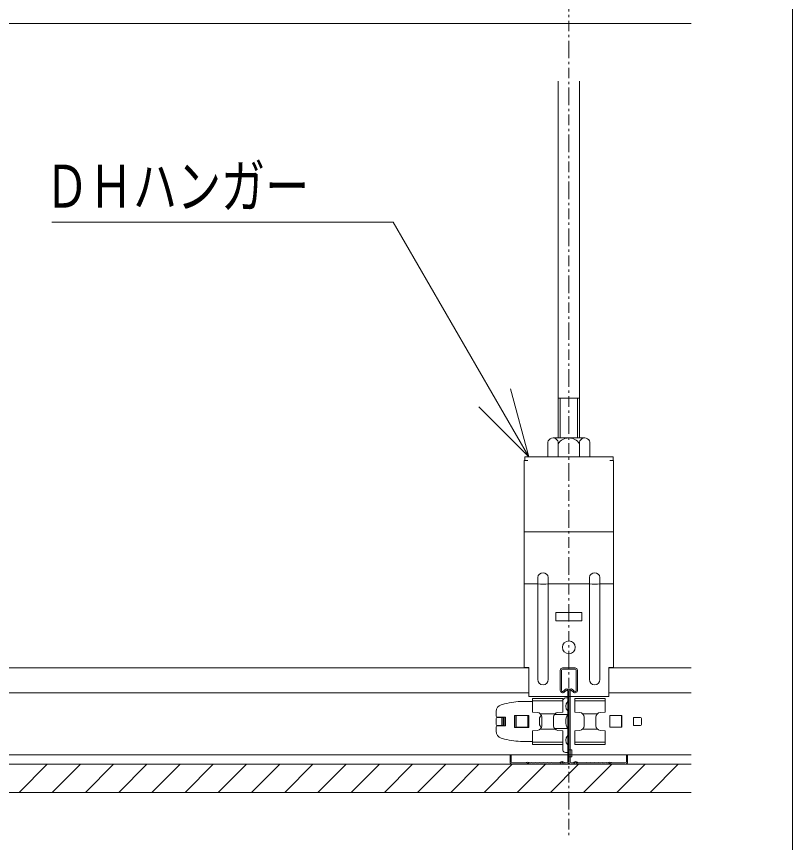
# Model space of a CAD drawing. Units: millimetres, scale not verified. Extents: x -205 to 205, y -142 to 142.
# Drawn here: x 171.96 to 205, y 38.79 to 73.98 of the extents above; entities that cross this region are included whole.
import ezdxf
from ezdxf.enums import TextEntityAlignment as Align

# ---------------------------------------------------------------- set-up
doc = ezdxf.new("R2010")
doc.units = ezdxf.units.MM
doc.header["$LTSCALE"] = 0.25
doc.linetypes.add('USER1', pattern=[7.8, 1.8, -0.6, 0.3, -0.6, 3, -0.6, 0.3, -0.6])
for name, color, linetype, lineweight in [('1-1_1-0 断面', 7, 'Continuous', 18), ('1-2_1-1 寸法', 7, 'Continuous', 18), ('1-3_1-2 文字', 7, 'Continuous', 18), ('1-4_1-3 ＤＨクロス', 7, 'Continuous', 18), ('F-1_F-0 図枠', 7, 'Continuous', 18)]:
    doc.layers.add(name, color=color, linetype=linetype, lineweight=lineweight)
doc.styles.add('ＭＳ ゴシック', font='')
doc.styles.get('ＭＳ ゴシック').set_extended_font_data('MS Gothic')

msp = doc.modelspace()

# ---------------------------------------------------------------- linework, layer by layer
at = {"layer": '1-1_1-0 断面', "color": 4, "linetype": 'USER1'}
msp.add_line((195.478, 127.8006), (195.478, 39.0702), dxfattribs=at)
at = {"layer": '1-1_1-0 断面'}
for p, q in [((195.028, 57.7288), (195.028, 71.2286)), ((195.928, 57.7288), (195.928, 71.2286)), ((195.108, 57.7288), (195.028, 57.7288)), ((195.028, 57.7288), (195.028, 56.0286)), ((195.108, 57.7288), (195.108, 56.0286)), ((195.848, 57.7288), (195.848, 56.0286)), ((196.153, 56.0286), (194.803, 56.0286)), ((194.578, 55.8261), (194.578, 55.2286)), ((195.028, 55.7786), (195.028, 55.2286)), ((195.928, 55.7786), (195.928, 55.2286)), ((196.378, 55.8261), (196.378, 55.2286)), ((193.578, 55.0686), (193.738, 55.0686)), ((193.578, 55.0686), (193.578, 46.2486)), ((193.598, 55.0686), (193.598, 55.2286)), ((197.358, 55.2286), (193.598, 55.2286)), ((197.218, 55.0686), (197.378, 55.0686)), ((197.358, 55.0686), (197.358, 55.2286)), ((197.378, 55.0686), (197.378, 46.2486)), ((197.378, 52.0286), (193.578, 52.0286)), ((194.153, 50.0837), (194.153, 45.7336)), ((194.603, 50.0837), (194.603, 45.7336)), ((196.353, 50.0837), (196.353, 45.7336)), ((196.803, 50.0837), (196.803, 45.7336)), ((194.153, 49.8055), (193.578, 49.8055)), ((194.603, 49.8055), (196.353, 49.8055)), ((196.803, 49.8055), (197.378, 49.8055)), ((194.928, 48.5886), (196.028, 48.5886)), ((194.928, 48.2386), (194.928, 48.5886)), ((196.028, 48.5886), (196.028, 48.2386)), ((196.028, 48.2386), (194.928, 48.2386)), ((193.778, 46.2286), (87.78, 46.2286)), ((193.778, 46.2486), (193.578, 46.2486)), ((193.778, 46.2486), (193.778, 45.0086)), ((197.178, 46.2486), (197.178, 45.0086)), ((197.378, 46.2486), (197.178, 46.2486)), ((200.3009, 46.2286), (197.178, 46.2286)), ((200.6873, 46.2286), (200.3009, 46.2286)), ((193.778, 45.1686), (87.78, 45.1686)), ((200.6873, 45.1686), (197.178, 45.1686)), ((192.6003, 44.6582), (192.7429, 44.6964)), ((193.5194, 44.7986), (193.928, 44.7986)), ((197.178, 45.0086), (193.778, 45.0086)), ((193.928, 44.3486), (193.928, 44.9317)), ((195.228, 44.9317), (193.928, 44.9317)), ((195.228, 44.8286), (193.928, 44.8286)), ((195.228, 44.3486), (195.228, 44.9317)), ((195.328, 44.9486), (195.428, 44.9486)), ((195.728, 44.9317), (195.728, 44.3486)), ((195.728, 44.9317), (197.028, 44.9317)), ((195.728, 44.8286), (197.028, 44.8286)), ((192.378, 44.3684), (192.378, 44.2086)), ((193.928, 44.3486), (194.1454, 44.3296)), ((195.228, 44.3486), (195.0106, 44.3296)), ((195.728, 44.3486), (195.9454, 44.3296)), ((192.378, 44.0736), (192.378, 43.8236)), ((192.428, 44.1236), (192.728, 44.1236)), ((192.458, 44.1286), (192.778, 44.1286)), ((192.628, 44.1236), (192.628, 43.7736)), ((192.678, 44.1236), (192.678, 43.7736)), ((192.728, 44.1236), (192.728, 43.7736)), ((192.778, 44.1286), (192.778, 43.7686)), ((193.168, 44.2036), (193.218, 44.2036)), ((193.168, 43.6936), (193.168, 44.2036)), ((193.2178, 44.1986), (193.2178, 43.6986)), ((193.728, 44.1986), (193.2178, 44.1986)), ((193.218, 44.2036), (193.218, 43.6936)), ((193.768, 44.2036), (193.218, 44.2036)), ((193.2399, 44.1986), (193.2399, 43.6986)), ((193.728, 43.6986), (193.728, 44.1986)), ((193.768, 43.6936), (193.768, 44.2036)), ((194.228, 44.0486), (194.228, 43.8486)), ((194.891, 44.2761), (194.265, 44.2761)), ((194.328, 44.1304), (194.328, 43.7669)), ((194.828, 44.1304), (194.828, 43.7669)), ((194.8667, 44.2486), (195.428, 44.2486)), ((196.065, 44.2761), (196.691, 44.2761)), ((196.128, 44.1304), (196.128, 43.7669)), ((196.628, 44.1304), (196.628, 43.7669)), ((197.228, 43.6986), (197.228, 44.1986)), ((197.228, 44.1986), (197.7382, 44.1986)), ((197.7161, 44.1986), (197.7161, 43.6986)), ((197.728, 44.1986), (197.728, 43.6986)), ((197.7382, 44.1986), (197.7382, 43.6986)), ((198.528, 44.1236), (198.228, 44.1236)), ((198.228, 44.1236), (198.228, 43.7736)), ((198.578, 44.0736), (198.578, 43.8236)), ((192.378, 43.5288), (192.378, 43.6886)), ((192.428, 43.7736), (192.728, 43.7736)), ((192.458, 43.7686), (192.778, 43.7686)), ((193.218, 43.6936), (193.168, 43.6936)), ((193.2178, 43.6986), (193.728, 43.6986)), ((193.218, 43.6936), (193.768, 43.6936)), ((194.8667, 43.6486), (195.428, 43.6486)), ((197.7382, 43.6986), (197.228, 43.6986)), ((198.528, 43.7736), (198.228, 43.7736)), ((193.928, 43.5486), (194.1454, 43.5676)), ((193.928, 43.5486), (193.928, 42.9656)), ((194.891, 43.6212), (194.265, 43.6212)), ((195.228, 43.5486), (195.0106, 43.5676)), ((195.228, 43.5486), (195.228, 42.9656)), ((195.728, 43.5486), (195.9454, 43.5676)), ((195.728, 43.5486), (195.728, 42.9656)), ((196.065, 43.6212), (196.691, 43.6212)), ((192.6003, 43.239), (192.7429, 43.2008)), ((193.5194, 43.0986), (193.928, 43.0986)), ((195.228, 43.0686), (193.928, 43.0686)), ((195.228, 42.9656), (193.928, 42.9656)), ((195.228, 43.0986), (195.228, 42.7286)), ((195.728, 43.0686), (197.028, 43.0686)), ((195.728, 42.9656), (197.028, 42.9656)), ((195.328, 42.6286), (195.428, 42.6286)), ((195.428, 42.7386), (195.598, 42.7386)), ((200.6873, 42.5286), (87.78, 42.5286)), ((75.478, 42.1286), (200.6873, 42.1286)), ((172.0656, 40.9286), (173.2656, 42.1286)), ((173.4798, 40.9286), (174.6798, 42.1286)), ((174.894, 40.9286), (176.094, 42.1286)), ((176.3082, 40.9286), (177.5082, 42.1286)), ((177.7224, 40.9286), (178.9224, 42.1286)), ((179.1366, 40.9286), (180.3366, 42.1286)), ((179.5236, 42.1242), (179.528, 42.1286)), ((180.5509, 40.9286), (181.7509, 42.1286)), ((181.9651, 40.9286), (183.1651, 42.1286)), ((183.3793, 40.9286), (184.5793, 42.1286)), ((184.7935, 40.9286), (185.9935, 42.1286)), ((186.2077, 40.9286), (187.4077, 42.1286)), ((187.6219, 40.9286), (188.8219, 42.1286)), ((189.0361, 40.9286), (190.2361, 42.1286)), ((190.4504, 40.9286), (191.6504, 42.1286)), ((191.8646, 40.9286), (193.0646, 42.1286)), ((193.2788, 40.9286), (194.4788, 42.1286)), ((194.693, 40.9286), (195.893, 42.1286)), ((196.1072, 40.9286), (197.3072, 42.1286)), ((197.5214, 40.9286), (198.7214, 42.1286)), ((197.9083, 42.1242), (197.9127, 42.1286)), ((198.9356, 40.9286), (200.1356, 42.1286)), ((-51.638, 40.9286), (200.6873, 40.9286))]:
    msp.add_line(p, q, dxfattribs=at)
for points in [[(195.108, 57.7288), (195.928, 57.7288), (195.928, 56.0286)], [(197.028, 44.9317), (197.028, 44.3486), (196.8106, 44.3296)], [(197.028, 42.9656), (197.028, 43.5486), (196.8106, 43.5676)], [(195.428, 42.4386), (195.598, 42.4386), (195.598, 42.7386)]]:
    msp.add_lwpolyline(points, dxfattribs=at)
msp.add_circle((195.478, 47.1086), 0.275, dxfattribs=at)
for centre, radius, start, end in [((194.803, 55.8024), 0.2263, 353.97442, 186.02558), ((195.478, 55.4986), 0.53, 31.89079, 148.10921), ((196.153, 55.8024), 0.2263, 353.97442, 186.02558), ((194.378, 50.0571), 0.2266, 6.73292, 173.26708), ((196.578, 50.0571), 0.2266, 6.73292, 173.26708), ((194.378, 51.491), 1.7004, 262.39609, 277.60391), ((196.578, 51.491), 1.7004, 262.39609, 277.60391), ((194.378, 45.7336), 0.225, 180, 0), ((196.578, 45.7336), 0.225, 180, 0), ((193.5194, 41.7986), 3, 90, 105), ((195.328, 44.8486), 0.1, 90, 180), ((195.638, 44.5986), 0.29, 136.39718, 223.60282), ((192.678, 44.3684), 0.3, 105, 180), ((192.458, 44.2086), 0.08, 180, 270), ((192.428, 44.0736), 0.05, 90, 180), ((194.128, 44.1304), 0.2, 0, 85), ((194.428, 44.0486), 0.2, 125.77673, 180), ((195.028, 44.1304), 0.2, 95, 180), ((195.9505, 43.9486), 0.6025, 150.13717, 209.86283), ((195.928, 44.1304), 0.2, 0, 85), ((196.828, 44.1304), 0.2, 95, 180), ((198.528, 44.0736), 0.05, 0, 90), ((192.428, 43.8236), 0.05, 180, 270), ((192.458, 43.6886), 0.08, 90, 180), ((194.128, 43.7669), 0.2, 275, 0), ((194.428, 43.8486), 0.2, 180, 234.22327), ((195.028, 43.7669), 0.2, 180, 265), ((195.928, 43.7669), 0.2, 275, 0), ((196.828, 43.7669), 0.2, 180, 265), ((198.528, 43.8236), 0.05, 270, 0), ((192.678, 43.5288), 0.3, 180, 255), ((195.638, 43.1486), 0.29, 136.39718, 223.60282), ((193.5194, 46.0986), 3, 255, 270), ((195.328, 42.7286), 0.1, 180, 270)]:
    msp.add_arc(centre, radius, start, end, dxfattribs=at)
at = {"layer": '1-2_1-1 寸法'}
msp.add_line((123.7379, 73.6817), (200.6873, 73.6817), dxfattribs=at)
at = {"layer": '1-3_1-2 文字'}
for p, q in [((173.4668, 65.2165), (188.0021, 65.2165)), ((188.0021, 65.2165), (193.7685, 55.2286)), ((193.7685, 55.2286), (192.9921, 58.1264)), ((193.7685, 55.2286), (191.6472, 57.3499))]:
    msp.add_line(p, q, dxfattribs=at)
at = {"layer": '1-4_1-3 ＤＨクロス'}
for p, q in [((195.113, 46.1286), (195.113, 45.2686)), ((195.163, 45.2686), (195.163, 46.1286)), ((195.213, 46.2286), (195.743, 46.2286)), ((195.213, 46.1786), (195.743, 46.1786)), ((195.793, 45.2686), (195.793, 46.1286)), ((195.843, 46.1286), (195.843, 45.2686)), ((195.2501, 45.2351), (195.3244, 45.3093)), ((195.2837, 45.1979), (195.3597, 45.2739)), ((195.428, 45.2457), (195.428, 42.2286)), ((195.478, 45.2457), (195.478, 42.2286)), ((195.478, 45.1424), (195.478, 42.2286)), ((195.528, 45.2457), (195.528, 42.2286)), ((195.6723, 45.1979), (195.5963, 45.2739)), ((195.7059, 45.2351), (195.6316, 45.3093)), ((192.978, 42.5286), (193.028, 42.5286)), ((192.978, 42.2286), (192.978, 42.5286)), ((193.028, 42.5286), (193.028, 42.2286)), ((197.978, 42.5286), (197.928, 42.5286)), ((197.928, 42.5286), (197.928, 42.2286)), ((197.978, 42.2286), (197.978, 42.5286)), ((193.078, 42.1786), (193.6507, 42.1786)), ((193.078, 42.1286), (193.6507, 42.1286)), ((193.6785, 42.1981), (193.6649, 42.1845)), ((193.7139, 42.1628), (193.7002, 42.1492)), ((193.7421, 42.1628), (193.7558, 42.1492)), ((193.7911, 42.1845), (193.7775, 42.1981)), ((193.8214, 42.1786), (193.8053, 42.1786)), ((193.8214, 42.1286), (193.8053, 42.1286)), ((193.9346, 42.1786), (193.9914, 42.1786)), ((193.9346, 42.1286), (193.9914, 42.1286)), ((194.1046, 42.1786), (194.1614, 42.1786)), ((194.1614, 42.1286), (194.1046, 42.1286)), ((194.2746, 42.1786), (194.3314, 42.1786)), ((194.3314, 42.1286), (194.2746, 42.1286)), ((194.4446, 42.1786), (194.5014, 42.1786)), ((194.4446, 42.1286), (194.5014, 42.1286)), ((194.6146, 42.1786), (194.6714, 42.1786)), ((194.6714, 42.1286), (194.6146, 42.1286)), ((195.0728, 42.1786), (194.7846, 42.1786)), ((194.7846, 42.1286), (195.0715, 42.1286)), ((195.1035, 42.1929), (195.119, 42.2115)), ((195.1574, 42.1794), (195.1418, 42.1608)), ((195.2186, 42.1794), (195.2342, 42.1608)), ((195.2725, 42.1929), (195.2569, 42.2115)), ((195.378, 42.1786), (195.3032, 42.1786)), ((195.3032, 42.1286), (195.378, 42.1286)), ((195.578, 42.1786), (195.6528, 42.1786)), ((195.6528, 42.1286), (195.578, 42.1286)), ((195.6835, 42.1929), (195.699, 42.2115)), ((195.7374, 42.1794), (195.7218, 42.1608)), ((195.7986, 42.1794), (195.8142, 42.1608)), ((195.8525, 42.1929), (195.8369, 42.2115)), ((195.8832, 42.1786), (196.1714, 42.1786)), ((196.1714, 42.1286), (195.8845, 42.1286)), ((196.3414, 42.1786), (196.2846, 42.1786)), ((196.2846, 42.1286), (196.3414, 42.1286)), ((196.5114, 42.1786), (196.4546, 42.1786)), ((196.4546, 42.1286), (196.5114, 42.1286)), ((196.6814, 42.1786), (196.6246, 42.1786)), ((196.6246, 42.1286), (196.6814, 42.1286)), ((196.8514, 42.1786), (196.7946, 42.1786)), ((196.7946, 42.1286), (196.8514, 42.1286)), ((197.0214, 42.1786), (196.9646, 42.1786)), ((196.9646, 42.1286), (197.0214, 42.1286)), ((197.1346, 42.1786), (197.1507, 42.1786)), ((197.1346, 42.1286), (197.1507, 42.1286)), ((197.1649, 42.1845), (197.1785, 42.1981)), ((197.2139, 42.1628), (197.2002, 42.1492)), ((197.2421, 42.1628), (197.2558, 42.1492)), ((197.2775, 42.1981), (197.2911, 42.1845)), ((197.878, 42.1786), (197.3053, 42.1786)), ((197.878, 42.1286), (197.3053, 42.1286))]:
    msp.add_line(p, q, dxfattribs=at)
for centre, radius, start, end in [((195.213, 46.1286), 0.1, 90, 180), ((195.213, 46.1286), 0.05, 90, 180), ((195.743, 46.1286), 0.1, 0, 90), ((195.743, 46.1286), 0.05, 0, 90), ((195.213, 45.2686), 0.1, 180, 315), ((195.213, 45.2686), 0.05, 180, 317.84797), ((195.388, 45.2457), 0.09, 0, 135), ((195.388, 45.2457), 0.04, 0, 135), ((195.568, 45.2457), 0.09, 45, 180), ((195.568, 45.2457), 0.04, 45, 180), ((195.743, 45.2686), 0.1, 225, 0), ((195.743, 45.2686), 0.05, 222.15203, 0), ((193.078, 42.2286), 0.1, 180, 270), ((193.078, 42.2286), 0.05, 180, 270), ((195.188, 42.1536), 0.09, 40, 140), ((195.378, 42.2286), 0.1, 270, 0), ((195.378, 42.2286), 0.05, 270, 0), ((195.578, 42.2286), 0.1, 180, 270), ((195.578, 42.2286), 0.05, 180, 270), ((195.768, 42.1536), 0.09, 40, 140), ((197.878, 42.2286), 0.1, 270, 0), ((197.878, 42.2286), 0.05, 270, 0), ((193.6507, 42.1986), 0.02, 270, 315), ((193.6507, 42.1986), 0.07, 270, 315), ((193.728, 42.1486), 0.07, 45, 135), ((193.728, 42.1486), 0.02, 45, 135), ((193.8053, 42.1986), 0.07, 225, 270), ((193.8053, 42.1986), 0.02, 225, 270), ((193.8214, 42.1986), 0.02, 270, 308.94244), ((193.8214, 42.1986), 0.07, 270, 308.94244), ((193.878, 42.1286), 0.07, 51.05756, 128.94244), ((193.878, 42.1286), 0.02, 53.1301, 128.94244), ((193.9346, 42.1986), 0.07, 231.05756, 270), ((193.9346, 42.1986), 0.02, 231.05756, 270), ((193.9914, 42.1986), 0.02, 270, 308.94244), ((193.9914, 42.1986), 0.07, 270, 308.94244), ((194.048, 42.1286), 0.07, 51.05756, 128.94244), ((194.048, 42.1286), 0.02, 51.05756, 126.8699), ((194.1046, 42.1986), 0.07, 231.05756, 270), ((194.1046, 42.1986), 0.02, 231.05756, 270), ((194.1614, 42.1986), 0.02, 270, 308.94244), ((194.1614, 42.1986), 0.07, 270, 308.94244), ((194.218, 42.1286), 0.07, 51.05756, 128.94244), ((194.218, 42.1286), 0.02, 51.05756, 126.8699), ((194.2746, 42.1986), 0.07, 231.05756, 270), ((194.2746, 42.1986), 0.02, 231.05756, 270), ((194.3314, 42.1986), 0.02, 270, 308.94244), ((194.3314, 42.1986), 0.07, 270, 308.94244), ((194.388, 42.1286), 0.07, 51.05756, 128.94244), ((194.388, 42.1286), 0.02, 51.05756, 126.8699), ((194.4446, 42.1986), 0.07, 231.05756, 270), ((194.4446, 42.1986), 0.02, 231.05756, 270), ((194.5014, 42.1986), 0.02, 270, 308.94244), ((194.5014, 42.1986), 0.07, 270, 308.94244), ((194.558, 42.1286), 0.07, 51.05756, 128.94244), ((194.558, 42.1286), 0.02, 51.05756, 126.8699), ((194.6146, 42.1986), 0.07, 231.05756, 270), ((194.6146, 42.1986), 0.02, 231.05756, 270), ((194.6714, 42.1986), 0.02, 270, 308.94244), ((194.6714, 42.1986), 0.07, 270, 308.94244), ((194.728, 42.1286), 0.07, 51.05756, 128.94244), ((194.728, 42.1286), 0.02, 51.05756, 126.8699), ((194.7846, 42.1986), 0.07, 231.05756, 270), ((194.7846, 42.1986), 0.02, 231.05756, 270), ((195.0728, 42.2186), 0.04, 270, 320), ((195.0728, 42.2186), 0.09, 270, 320), ((195.188, 42.1536), 0.04, 40, 140), ((195.3032, 42.2186), 0.09, 220, 270), ((195.3032, 42.2186), 0.04, 220, 270), ((195.6528, 42.2186), 0.04, 270, 320), ((195.6528, 42.2186), 0.09, 270, 320), ((195.768, 42.1536), 0.04, 40, 140), ((195.8832, 42.2186), 0.09, 220, 270), ((195.8832, 42.2186), 0.04, 220, 270), ((196.1714, 42.1986), 0.02, 270, 308.94244), ((196.1714, 42.1986), 0.07, 270, 308.94244), ((196.228, 42.1286), 0.07, 51.05756, 128.94244), ((196.228, 42.1286), 0.02, 53.1301, 128.94244), ((196.2846, 42.1986), 0.07, 231.05756, 270), ((196.2846, 42.1986), 0.02, 231.05756, 270), ((196.3414, 42.1986), 0.02, 270, 308.94244), ((196.3414, 42.1986), 0.07, 270, 308.94244), ((196.398, 42.1286), 0.07, 51.05756, 128.94244), ((196.398, 42.1286), 0.02, 53.1301, 128.94244), ((196.4546, 42.1986), 0.07, 231.05756, 270), ((196.4546, 42.1986), 0.02, 231.05756, 270), ((196.5114, 42.1986), 0.02, 270, 308.94244), ((196.5114, 42.1986), 0.07, 270, 308.94244), ((196.568, 42.1286), 0.07, 51.05756, 128.94244), ((196.568, 42.1286), 0.02, 53.1301, 128.94244), ((196.6246, 42.1986), 0.07, 231.05756, 270), ((196.6246, 42.1986), 0.02, 231.05756, 270), ((196.6814, 42.1986), 0.02, 270, 308.94244), ((196.6814, 42.1986), 0.07, 270, 308.94244), ((196.738, 42.1286), 0.07, 51.05756, 128.94244), ((196.738, 42.1286), 0.02, 53.1301, 128.94244), ((196.7946, 42.1986), 0.07, 231.05756, 270), ((196.7946, 42.1986), 0.02, 231.05756, 270), ((196.8514, 42.1986), 0.02, 270, 308.94244), ((196.8514, 42.1986), 0.07, 270, 308.94244), ((196.908, 42.1286), 0.07, 51.05756, 128.94244), ((196.908, 42.1286), 0.02, 53.1301, 128.94244), ((196.9646, 42.1986), 0.07, 231.05756, 270), ((196.9646, 42.1986), 0.02, 231.05756, 270), ((197.0214, 42.1986), 0.02, 270, 308.94244), ((197.0214, 42.1986), 0.07, 270, 308.94244), ((197.078, 42.1286), 0.07, 51.05756, 128.94244), ((197.078, 42.1286), 0.02, 51.05756, 126.8699), ((197.1346, 42.1986), 0.07, 231.05756, 270), ((197.1346, 42.1986), 0.02, 231.05756, 270), ((197.1507, 42.1986), 0.02, 270, 315), ((197.1507, 42.1986), 0.07, 270, 315), ((197.228, 42.1486), 0.07, 45, 135), ((197.228, 42.1486), 0.02, 45, 135), ((197.3053, 42.1986), 0.07, 225, 270), ((197.3053, 42.1986), 0.02, 225, 270)]:
    msp.add_arc(centre, radius, start, end, dxfattribs=at)
at = {"layer": 'F-1_F-0 図枠'}
msp.add_line((205, -142.5), (205, 142.5), dxfattribs=at)

# ---------------------------------------------------------------- texts
at = {"layer": '1-3_1-2 文字', "style": 'ＭＳ ゴシック', "width": 0.75}
msp.add_text('ＤＨハンガー', height=1.833, dxfattribs=at).set_placement((173.1679, 65.2861), align=Align.BOTTOM_LEFT)

doc.saveas('drawing.dxf')
